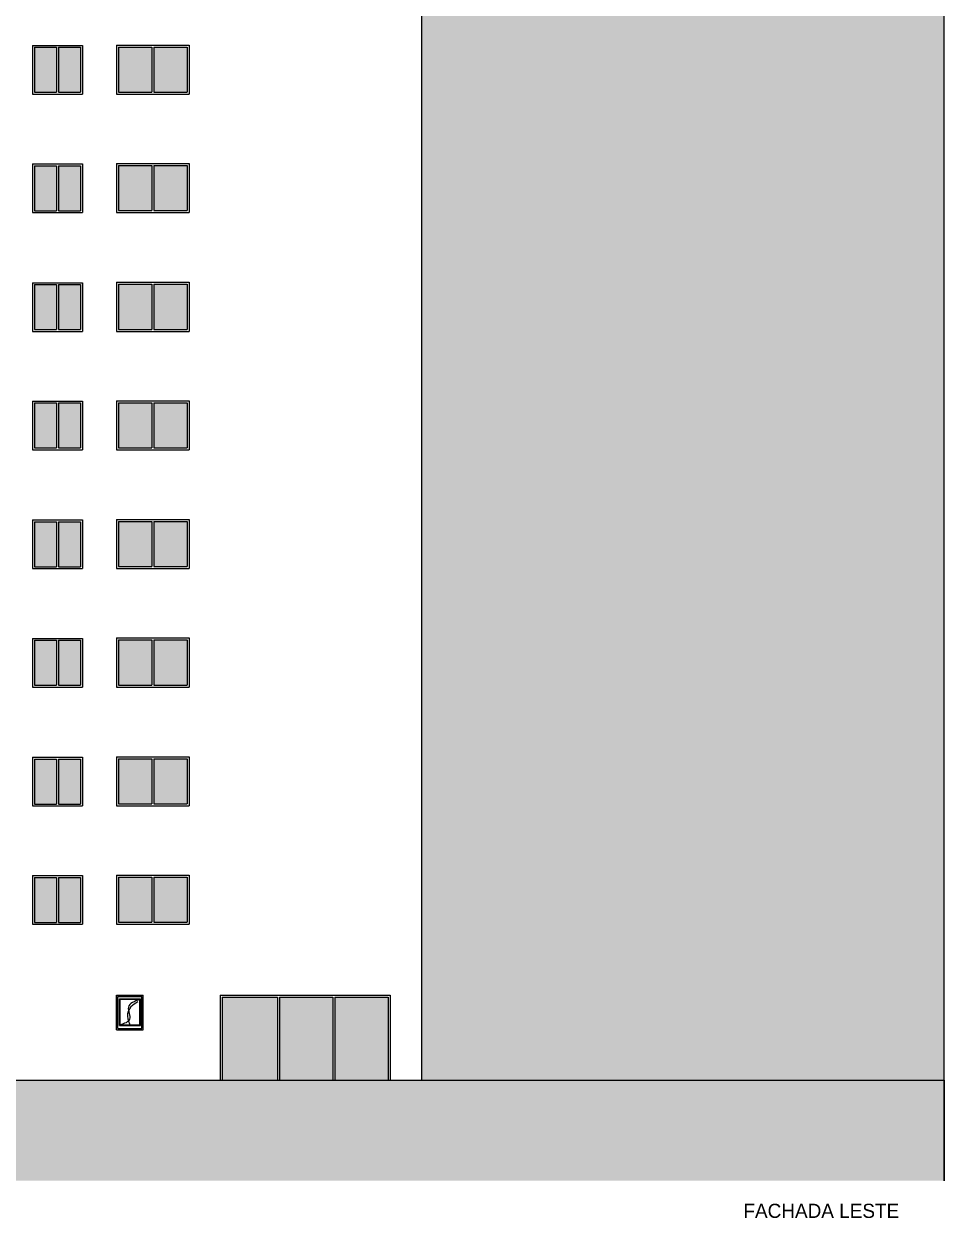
# Model space of a CAD drawing. Header units: millimetres. Extents: x 935 to 1399, y 512 to 900.
# Drawn here: x 1103.89 to 1126.79, y 644.81 to 674.51 of the extents above; entities that cross this region are included whole.
import ezdxf

# ---------------------------------------------------------------- set-up
doc = ezdxf.new("R2010")
doc.units = ezdxf.units.MM
for name, color, linetype in [('JANELAS', 5, 'Continuous'), ('MOBIL', 7, 'Continuous'), ('REFLEXO', 8, 'Continuous')]:
    doc.layers.add(name, color=color, linetype=linetype)

msp = doc.modelspace()

# ---------------------------------------------------------------- hatches: boundary and pattern name
for color, points in [(254, [(1126.78597, 687.33756), (1113.78597, 687.33756), (1113.78597, 681.88756), (1113.78597, 648.23756), (1126.78597, 648.23756)]), (253, [(1126.78597, 645.73756), (1126.78597, 648.23756), (1113.78597, 648.23756), (1090.78597, 648.23756), (1084.28597, 648.23756), (1084.28597, 645.73756)])]:
    msp.add_hatch(color=color).paths.add_polyline_path(points)
h = msp.add_hatch(color=254)
h.paths.add_polyline_path([(1110.20353, 650.29975), (1108.8272, 650.29975), (1108.8272, 648.23756), (1110.20353, 648.23756)])
h.paths.add_polyline_path([(1111.57987, 650.29975), (1110.25353, 650.29975), (1110.25353, 648.23756), (1111.57987, 648.23756)])
h.paths.add_polyline_path([(1112.95624, 650.29975), (1111.62987, 650.29975), (1111.62987, 648.23756), (1112.95624, 648.23756)])
at = {"layer": 'MOBIL'}
h = msp.add_hatch(color=254, dxfattribs=at)
h.paths.add_polyline_path([(1104.15817, 672.80475), (1104.70617, 672.80475), (1104.70617, 673.92475), (1104.15817, 673.92475)])
h.paths.add_polyline_path([(1104.75617, 672.80475), (1105.30417, 672.80475), (1105.30417, 673.92475), (1104.75617, 673.92475)])
h.paths.add_polyline_path([(1104.70617, 670.97975), (1104.15817, 670.97975), (1104.15817, 669.85975), (1104.70617, 669.85975)])
h.paths.add_polyline_path([(1105.30417, 670.97975), (1104.75617, 670.97975), (1104.75617, 669.85975), (1105.30417, 669.85975)])
h.paths.add_polyline_path([(1104.70617, 668.02475), (1104.15817, 668.02475), (1104.15817, 666.90475), (1104.70617, 666.90475)])
h.paths.add_polyline_path([(1104.75617, 666.90475), (1105.30417, 666.90475), (1105.30417, 668.02475), (1104.75617, 668.02475)])
h.paths.add_polyline_path([(1107.08012, 668.02975), (1106.24762, 668.02975), (1106.24762, 666.90975), (1107.08012, 666.90975)])
h.paths.add_polyline_path([(1107.12512, 666.90975), (1107.95262, 666.90975), (1107.95262, 668.02975), (1107.12512, 668.02975)])
h.paths.add_polyline_path([(1107.08012, 670.98475), (1106.24762, 670.98475), (1106.24762, 669.86475), (1107.08012, 669.86475)])
h.paths.add_polyline_path([(1107.95262, 670.98475), (1107.12512, 670.98475), (1107.12512, 669.86475), (1107.95262, 669.86475)])
h.paths.add_polyline_path([(1107.08012, 673.92975), (1106.24762, 673.92975), (1106.24762, 672.80975), (1107.08012, 672.80975)])
h.paths.add_polyline_path([(1107.95262, 673.92975), (1107.12512, 673.92975), (1107.12512, 672.80975), (1107.95262, 672.80975)])
h = msp.add_hatch(color=254, dxfattribs=at)
h.paths.add_polyline_path([(1104.70617, 665.07975), (1104.15817, 665.07975), (1104.15817, 663.95975), (1104.70617, 663.95975)])
h.paths.add_polyline_path([(1104.75617, 663.95975), (1105.30417, 663.95975), (1105.30417, 665.07975), (1104.75617, 665.07975)])
h.paths.add_polyline_path([(1104.70617, 662.12475), (1104.15817, 662.12475), (1104.15817, 661.00475), (1104.70617, 661.00475)])
h.paths.add_polyline_path([(1105.30417, 662.12475), (1104.75617, 662.12475), (1104.75617, 661.00475), (1105.30417, 661.00475)])
h.paths.add_polyline_path([(1104.70617, 659.17975), (1104.15817, 659.17975), (1104.15817, 658.05975), (1104.70617, 658.05975)])
h.paths.add_polyline_path([(1105.30417, 659.17975), (1104.75617, 659.17975), (1104.75617, 658.05975), (1105.30417, 658.05975)])
h.paths.add_polyline_path([(1104.70617, 656.22475), (1104.15817, 656.22475), (1104.15817, 655.10475), (1104.70617, 655.10475)])
h.paths.add_polyline_path([(1104.75617, 655.10475), (1105.30417, 655.10475), (1105.30417, 656.22475), (1104.75617, 656.22475)])
h.paths.add_polyline_path([(1106.24762, 655.10975), (1107.08012, 655.10975), (1107.08012, 656.22975), (1106.24762, 656.22975)])
h.paths.add_polyline_path([(1107.95262, 656.22975), (1107.12512, 656.22975), (1107.12512, 655.10975), (1107.95262, 655.10975)])
h.paths.add_polyline_path([(1106.24762, 659.18475), (1106.24762, 658.06475), (1107.08012, 658.06475), (1107.08012, 659.18475)])
h.paths.add_polyline_path([(1107.12512, 658.06475), (1107.95262, 658.06475), (1107.95262, 659.18475), (1107.12512, 659.18475)])
h.paths.add_polyline_path([(1107.08012, 662.12975), (1106.24762, 662.12975), (1106.24762, 661.00975), (1107.08012, 661.00975)])
h.paths.add_polyline_path([(1107.12512, 661.00975), (1107.95262, 661.00975), (1107.95262, 662.12975), (1107.12512, 662.12975)])
h.paths.add_polyline_path([(1107.08012, 665.08475), (1106.24762, 665.08475), (1106.24762, 663.96475), (1107.08012, 663.96475)])
h.paths.add_polyline_path([(1107.12512, 663.96475), (1107.95262, 663.96475), (1107.95262, 665.08475), (1107.12512, 665.08475)])
h = msp.add_hatch(color=254, dxfattribs=at)
h.paths.add_polyline_path([(1105.30417, 653.27975), (1104.75617, 653.27975), (1104.75617, 652.15975), (1105.30417, 652.15975)])
h.paths.add_polyline_path([(1104.70617, 653.27975), (1104.15817, 653.27975), (1104.15817, 652.15975), (1104.70617, 652.15975)])
h.paths.add_polyline_path([(1106.24762, 652.16475), (1107.08012, 652.16475), (1107.08012, 653.28475), (1106.24762, 653.28475)])
h.paths.add_polyline_path([(1107.12512, 652.16475), (1107.95262, 652.16475), (1107.95262, 653.28475), (1107.12512, 653.28475)])

# ---------------------------------------------------------------- linework, layer by layer
at = {"color": 254}
for p, q in [((1126.78597, 645.73756), (1126.78597, 687.33756)), ((1108.7772, 650.34975), (1108.7772, 648.23756))]:
    msp.add_line(p, q, dxfattribs=at)
at = {"color": 6}
for p, q in [((1113.78597, 681.88756), (1113.78597, 648.23756)), ((1090.78597, 648.23756), (1113.78597, 648.23756)), ((1113.78597, 648.23756), (1126.78597, 648.23756)), ((1126.78597, 648.23756), (1126.78597, 645.73756))]:
    msp.add_line(p, q, dxfattribs=at)
at = {"color": 1}
for p, q in [((1104.10817, 673.96975), (1104.10817, 672.75975)), ((1104.10817, 673.96975), (1105.34917, 673.96975)), ((1104.15817, 673.92475), (1104.70617, 673.92475)), ((1104.15817, 673.92475), (1104.15817, 672.80475)), ((1104.70617, 673.92475), (1104.70617, 672.80475)), ((1104.75617, 673.92475), (1104.75617, 672.80475)), ((1104.75617, 673.92475), (1105.30417, 673.92475)), ((1105.30417, 673.92475), (1105.30417, 672.80475)), ((1105.34917, 673.96975), (1105.34917, 672.80475)), ((1106.20262, 673.97975), (1108.00262, 673.97975)), ((1106.20262, 673.97975), (1106.20262, 672.75975)), ((1106.24762, 673.92975), (1106.24762, 672.80975)), ((1106.24762, 673.92975), (1107.08012, 673.92975)), ((1106.24762, 673.92975), (1107.08012, 673.92975)), ((1107.08012, 673.92975), (1107.08012, 672.80975)), ((1107.12512, 673.92975), (1107.12512, 672.80975)), ((1107.12512, 673.92975), (1107.42112, 673.92975)), ((1107.12512, 673.92975), (1107.95262, 673.92975)), ((1104.10817, 672.75975), (1105.34917, 672.75975)), ((1104.15817, 672.80475), (1104.70617, 672.80475)), ((1104.75617, 672.80475), (1105.30417, 672.80475)), ((1105.34917, 672.80475), (1105.34917, 672.75975)), ((1106.20262, 672.75975), (1108.00262, 672.75975)), ((1106.24762, 672.80975), (1107.08012, 672.80975)), ((1106.24762, 672.80975), (1107.08012, 672.80975)), ((1107.12512, 672.80975), (1107.42112, 672.80975)), ((1107.12512, 672.80975), (1107.95262, 672.80975)), ((1104.10817, 671.02475), (1104.10817, 669.81475)), ((1104.10817, 671.02475), (1105.34917, 671.02475)), ((1104.15817, 670.97975), (1104.70617, 670.97975)), ((1104.15817, 670.97975), (1104.15817, 669.85975)), ((1104.70617, 670.97975), (1104.70617, 669.85975)), ((1104.75617, 670.97975), (1104.75617, 669.85975)), ((1104.75617, 670.97975), (1105.30417, 670.97975)), ((1105.30417, 670.97975), (1105.30417, 669.85975)), ((1105.34917, 671.02475), (1105.34917, 669.85975)), ((1106.20262, 671.03475), (1108.00262, 671.03475)), ((1106.20262, 671.03475), (1106.20262, 669.81475)), ((1106.24762, 670.98475), (1106.24762, 669.86475)), ((1106.24762, 670.98475), (1107.08012, 670.98475)), ((1106.24762, 670.98475), (1107.08012, 670.98475)), ((1107.08012, 670.98475), (1107.08012, 669.86475)), ((1107.12512, 670.98475), (1107.12512, 669.86475)), ((1107.12512, 670.98475), (1107.42112, 670.98475)), ((1107.12512, 670.98475), (1107.95262, 670.98475)), ((1104.10817, 669.81475), (1105.34917, 669.81475)), ((1104.15817, 669.85975), (1104.70617, 669.85975)), ((1104.75617, 669.85975), (1105.30417, 669.85975)), ((1105.34917, 669.85975), (1105.34917, 669.81475)), ((1106.20262, 669.81475), (1108.00262, 669.81475)), ((1106.24762, 669.86475), (1107.08012, 669.86475)), ((1106.24762, 669.86475), (1107.08012, 669.86475)), ((1107.12512, 669.86475), (1107.42112, 669.86475)), ((1107.12512, 669.86475), (1107.95262, 669.86475)), ((1104.10817, 668.06975), (1104.10817, 666.85975)), ((1104.10817, 668.06975), (1105.34917, 668.06975)), ((1104.15817, 668.02475), (1104.70617, 668.02475)), ((1104.15817, 668.02475), (1104.15817, 666.90475)), ((1104.70617, 668.02475), (1104.70617, 666.90475)), ((1104.75617, 668.02475), (1104.75617, 666.90475)), ((1104.75617, 668.02475), (1105.30417, 668.02475)), ((1105.30417, 668.02475), (1105.30417, 666.90475)), ((1105.34917, 668.06975), (1105.34917, 666.90475)), ((1106.20262, 668.07975), (1108.00262, 668.07975)), ((1106.20262, 668.07975), (1106.20262, 666.85975)), ((1106.24762, 668.02975), (1106.24762, 666.90975)), ((1106.24762, 668.02975), (1107.08012, 668.02975)), ((1106.24762, 668.02975), (1107.08012, 668.02975)), ((1107.08012, 668.02975), (1107.08012, 666.90975)), ((1107.12512, 668.02975), (1107.12512, 666.90975)), ((1107.12512, 668.02975), (1107.42112, 668.02975)), ((1107.12512, 668.02975), (1107.95262, 668.02975)), ((1104.10817, 666.85975), (1105.34917, 666.85975)), ((1104.15817, 666.90475), (1104.70617, 666.90475)), ((1104.75617, 666.90475), (1105.30417, 666.90475)), ((1105.34917, 666.90475), (1105.34917, 666.85975)), ((1106.20262, 666.85975), (1108.00262, 666.85975)), ((1106.24762, 666.90975), (1107.08012, 666.90975)), ((1106.24762, 666.90975), (1107.08012, 666.90975)), ((1107.12512, 666.90975), (1107.42112, 666.90975)), ((1107.12512, 666.90975), (1107.95262, 666.90975)), ((1104.10817, 665.12475), (1104.10817, 663.91475)), ((1104.10817, 665.12475), (1105.34917, 665.12475)), ((1104.15817, 665.07975), (1104.70617, 665.07975)), ((1104.15817, 665.07975), (1104.15817, 663.95975)), ((1104.70617, 665.07975), (1104.70617, 663.95975)), ((1104.75617, 665.07975), (1104.75617, 663.95975)), ((1104.75617, 665.07975), (1105.30417, 665.07975)), ((1105.30417, 665.07975), (1105.30417, 663.95975)), ((1105.34917, 665.12475), (1105.34917, 663.95975)), ((1106.20262, 665.13475), (1108.00262, 665.13475)), ((1106.20262, 665.13475), (1106.20262, 663.91475)), ((1106.24762, 665.08475), (1106.24762, 663.96475)), ((1106.24762, 665.08475), (1107.08012, 665.08475)), ((1106.24762, 665.08475), (1107.08012, 665.08475)), ((1107.08012, 665.08475), (1107.08012, 663.96475)), ((1107.12512, 665.08475), (1107.12512, 663.96475)), ((1107.12512, 665.08475), (1107.42112, 665.08475)), ((1107.12512, 665.08475), (1107.95262, 665.08475)), ((1104.10817, 663.91475), (1105.34917, 663.91475)), ((1104.15817, 663.95975), (1104.70617, 663.95975)), ((1104.75617, 663.95975), (1105.30417, 663.95975)), ((1105.34917, 663.95975), (1105.34917, 663.91475)), ((1106.20262, 663.91475), (1108.00262, 663.91475)), ((1106.24762, 663.96475), (1107.08012, 663.96475)), ((1106.24762, 663.96475), (1107.08012, 663.96475)), ((1107.12512, 663.96475), (1107.42112, 663.96475)), ((1107.12512, 663.96475), (1107.95262, 663.96475)), ((1104.10817, 662.16975), (1104.10817, 660.95975)), ((1104.10817, 662.16975), (1105.34917, 662.16975)), ((1104.15817, 662.12475), (1104.70617, 662.12475)), ((1104.15817, 662.12475), (1104.15817, 661.00475)), ((1104.70617, 662.12475), (1104.70617, 661.00475)), ((1104.75617, 662.12475), (1104.75617, 661.00475)), ((1104.75617, 662.12475), (1105.30417, 662.12475)), ((1105.30417, 662.12475), (1105.30417, 661.00475)), ((1105.34917, 662.16975), (1105.34917, 661.00475)), ((1106.20262, 662.17975), (1108.00262, 662.17975)), ((1106.20262, 662.17975), (1106.20262, 660.95975)), ((1106.24762, 662.12975), (1106.24762, 661.00975)), ((1106.24762, 662.12975), (1107.08012, 662.12975)), ((1106.24762, 662.12975), (1107.08012, 662.12975)), ((1107.08012, 662.12975), (1107.08012, 661.00975)), ((1107.12512, 662.12975), (1107.12512, 661.00975)), ((1107.12512, 662.12975), (1107.42112, 662.12975)), ((1107.12512, 662.12975), (1107.95262, 662.12975)), ((1104.10817, 660.95975), (1105.34917, 660.95975)), ((1104.15817, 661.00475), (1104.70617, 661.00475)), ((1104.75617, 661.00475), (1105.30417, 661.00475)), ((1105.34917, 661.00475), (1105.34917, 660.95975)), ((1106.20262, 660.95975), (1108.00262, 660.95975)), ((1106.24762, 661.00975), (1107.08012, 661.00975)), ((1106.24762, 661.00975), (1107.08012, 661.00975)), ((1107.12512, 661.00975), (1107.42112, 661.00975)), ((1107.12512, 661.00975), (1107.95262, 661.00975)), ((1104.10817, 659.22475), (1104.10817, 658.01475)), ((1104.10817, 659.22475), (1105.34917, 659.22475)), ((1104.15817, 659.17975), (1104.70617, 659.17975)), ((1104.15817, 659.17975), (1104.15817, 658.05975)), ((1104.70617, 659.17975), (1104.70617, 658.05975)), ((1104.75617, 659.17975), (1104.75617, 658.05975)), ((1104.75617, 659.17975), (1105.30417, 659.17975)), ((1105.30417, 659.17975), (1105.30417, 658.05975)), ((1105.34917, 659.22475), (1105.34917, 658.05975)), ((1106.20262, 659.23475), (1108.00262, 659.23475)), ((1106.20262, 659.23475), (1106.20262, 658.01475)), ((1106.24762, 659.18475), (1106.24762, 658.06475)), ((1106.24762, 659.18475), (1107.08012, 659.18475)), ((1106.24762, 659.18475), (1107.08012, 659.18475)), ((1107.08012, 659.18475), (1107.08012, 658.06475)), ((1107.12512, 659.18475), (1107.12512, 658.06475)), ((1107.12512, 659.18475), (1107.42112, 659.18475)), ((1107.12512, 659.18475), (1107.95262, 659.18475)), ((1104.10817, 658.01475), (1105.34917, 658.01475)), ((1104.15817, 658.05975), (1104.70617, 658.05975)), ((1104.75617, 658.05975), (1105.30417, 658.05975)), ((1105.34917, 658.05975), (1105.34917, 658.01475)), ((1106.20262, 658.01475), (1108.00262, 658.01475)), ((1106.24762, 658.06475), (1107.08012, 658.06475)), ((1106.24762, 658.06475), (1107.08012, 658.06475)), ((1107.12512, 658.06475), (1107.42112, 658.06475)), ((1107.12512, 658.06475), (1107.95262, 658.06475)), ((1104.10817, 656.26975), (1104.10817, 655.05975)), ((1104.10817, 656.26975), (1105.34917, 656.26975)), ((1104.15817, 656.22475), (1104.70617, 656.22475)), ((1104.15817, 656.22475), (1104.15817, 655.10475)), ((1104.70617, 656.22475), (1104.70617, 655.10475)), ((1104.75617, 656.22475), (1104.75617, 655.10475)), ((1104.75617, 656.22475), (1105.30417, 656.22475)), ((1105.30417, 656.22475), (1105.30417, 655.10475)), ((1105.34917, 656.26975), (1105.34917, 655.10475)), ((1106.20262, 656.27975), (1108.00262, 656.27975)), ((1106.20262, 656.27975), (1106.20262, 655.05975)), ((1106.24762, 656.22975), (1106.24762, 655.10975)), ((1106.24762, 656.22975), (1107.08012, 656.22975)), ((1106.24762, 656.22975), (1107.08012, 656.22975)), ((1107.08012, 656.22975), (1107.08012, 655.10975)), ((1107.12512, 656.22975), (1107.12512, 655.10975)), ((1107.12512, 656.22975), (1107.42112, 656.22975)), ((1107.12512, 656.22975), (1107.95262, 656.22975)), ((1104.10817, 655.05975), (1105.34917, 655.05975)), ((1104.15817, 655.10475), (1104.70617, 655.10475)), ((1104.75617, 655.10475), (1105.30417, 655.10475)), ((1105.34917, 655.10475), (1105.34917, 655.05975)), ((1106.20262, 655.05975), (1108.00262, 655.05975)), ((1106.24762, 655.10975), (1107.08012, 655.10975)), ((1106.24762, 655.10975), (1107.08012, 655.10975)), ((1107.12512, 655.10975), (1107.42112, 655.10975)), ((1107.12512, 655.10975), (1107.95262, 655.10975)), ((1104.10817, 653.32475), (1104.10817, 652.11475)), ((1104.10817, 653.32475), (1105.34917, 653.32475)), ((1104.15817, 653.27975), (1104.70617, 653.27975)), ((1104.15817, 653.27975), (1104.15817, 652.15975)), ((1104.70617, 653.27975), (1104.70617, 652.15975)), ((1104.75617, 653.27975), (1104.75617, 652.15975)), ((1104.75617, 653.27975), (1105.30417, 653.27975)), ((1105.30417, 653.27975), (1105.30417, 652.15975)), ((1105.34917, 653.32475), (1105.34917, 652.15975)), ((1106.20262, 653.33475), (1108.00262, 653.33475)), ((1106.20262, 653.33475), (1106.20262, 652.11475)), ((1106.24762, 653.28475), (1106.24762, 652.16475)), ((1106.24762, 653.28475), (1107.08012, 653.28475)), ((1106.24762, 653.28475), (1107.08012, 653.28475)), ((1107.08012, 653.28475), (1107.08012, 652.16475)), ((1107.12512, 653.28475), (1107.12512, 652.16475)), ((1107.12512, 653.28475), (1107.42112, 653.28475)), ((1107.12512, 653.28475), (1107.95262, 653.28475)), ((1104.10817, 652.11475), (1105.34917, 652.11475)), ((1104.15817, 652.15975), (1104.70617, 652.15975)), ((1104.75617, 652.15975), (1105.30417, 652.15975)), ((1105.34917, 652.15975), (1105.34917, 652.11475)), ((1106.20262, 652.11475), (1108.00262, 652.11475)), ((1106.24762, 652.16475), (1107.08012, 652.16475)), ((1106.24762, 652.16475), (1107.08012, 652.16475)), ((1107.12512, 652.16475), (1107.42112, 652.16475)), ((1107.12512, 652.16475), (1107.95262, 652.16475)), ((1108.7772, 650.34975), (1108.96223, 650.34975)), ((1108.7772, 650.34975), (1113.00624, 650.34975)), ((1108.7772, 650.34975), (1108.7772, 648.23756)), ((1108.7772, 650.34975), (1108.7772, 649.18475)), ((1108.8272, 650.29975), (1108.8272, 648.23756)), ((1108.8272, 650.29975), (1110.20353, 650.29975)), ((1110.20353, 650.29975), (1110.20353, 648.23756)), ((1110.25353, 650.29975), (1110.25353, 648.23756)), ((1110.25353, 650.29975), (1111.57987, 650.29975)), ((1110.37708, 650.29975), (1111.57987, 650.29975)), ((1111.57987, 650.29975), (1111.57987, 648.23756)), ((1111.62987, 650.29975), (1111.62987, 648.23756)), ((1111.62987, 650.29975), (1112.95624, 650.29975)), ((1111.62987, 650.29975), (1111.90945, 650.29975)), ((1111.95445, 650.29975), (1112.95624, 650.29975)), ((1112.95624, 650.29975), (1112.95624, 648.23756)), ((1113.00624, 650.34975), (1113.00624, 648.23756)), ((1113.00624, 650.34975), (1113.00624, 648.23756))]:
    msp.add_line(p, q, dxfattribs=at)
at = {"color": 7}
for p, q in [((1106.20262, 650.34975), (1106.86262, 650.34975)), ((1106.20262, 649.48975), (1106.86262, 649.48975))]:
    msp.add_line(p, q, dxfattribs=at)
at = {"layer": 'JANELAS', "color": 7}
for p, q in [((1106.20262, 650.34975), (1106.86262, 650.34975)), ((1106.20262, 649.48975), (1106.20262, 650.34975)), ((1106.23262, 650.31975), (1106.83262, 650.31975)), ((1106.23262, 649.51975), (1106.23262, 650.31975)), ((1106.27262, 650.25975), (1106.79262, 650.25975)), ((1106.27262, 649.59975), (1106.27262, 650.25975)), ((1106.79262, 649.59975), (1106.79262, 650.25975)), ((1106.83262, 649.51975), (1106.83262, 650.31975)), ((1106.83262, 649.51975), (1106.83262, 650.31975)), ((1106.86262, 649.48975), (1106.86262, 650.34975)), ((1106.23262, 649.51975), (1106.83262, 649.51975)), ((1106.27262, 649.59975), (1106.79262, 649.59975)), ((1106.20262, 649.48975), (1106.86262, 649.48975))]:
    msp.add_line(p, q, dxfattribs=at)
msp.add_lwpolyline([(1106.28296, 649.6124), (1106.78115, 649.6124), (1106.78115, 650.24349), (1106.28296, 650.24349)], close=True, dxfattribs=at)
at = {"layer": 'MOBIL', "color": 1}
for p, q in [((1107.95262, 673.92975), (1107.95262, 672.80975)), ((1108.00262, 673.97975), (1108.00262, 672.75975)), ((1107.95262, 670.98475), (1107.95262, 669.86475)), ((1108.00262, 671.03475), (1108.00262, 669.81475)), ((1107.95262, 668.02975), (1107.95262, 666.90975)), ((1108.00262, 668.07975), (1108.00262, 666.85975)), ((1107.95262, 665.08475), (1107.95262, 663.96475)), ((1108.00262, 665.13475), (1108.00262, 663.91475)), ((1107.95262, 662.12975), (1107.95262, 661.00975)), ((1108.00262, 662.17975), (1108.00262, 660.95975)), ((1107.95262, 659.18475), (1107.95262, 658.06475)), ((1108.00262, 659.23475), (1108.00262, 658.01475)), ((1107.95262, 656.22975), (1107.95262, 655.10975)), ((1108.00262, 656.27975), (1108.00262, 655.05975)), ((1107.95262, 653.28475), (1107.95262, 652.16475)), ((1108.00262, 653.33475), (1108.00262, 652.11475))]:
    msp.add_line(p, q, dxfattribs=at)
at = {"layer": 'REFLEXO', "color": 7}
for points in [[(1106.78115, 650.24349), (1106.49348, 650.04969), (1106.52531, 649.75488), (1106.28296, 649.6124)], [(1106.72787, 650.18264), (1106.55714, 650.05836), (1106.47033, 649.82424), (1106.53206, 649.6124)]]:
    msp.add_spline(points, degree=3, dxfattribs=at)

# ---------------------------------------------------------------- texts
at = {"insert": (1121.79321, 645.16516), "char_height": 0.352405, "width": 24.3855, "attachment_point": 1}
msp.add_mtext('FACHADA LESTE', dxfattribs=at)

doc.saveas('drawing.dxf')
